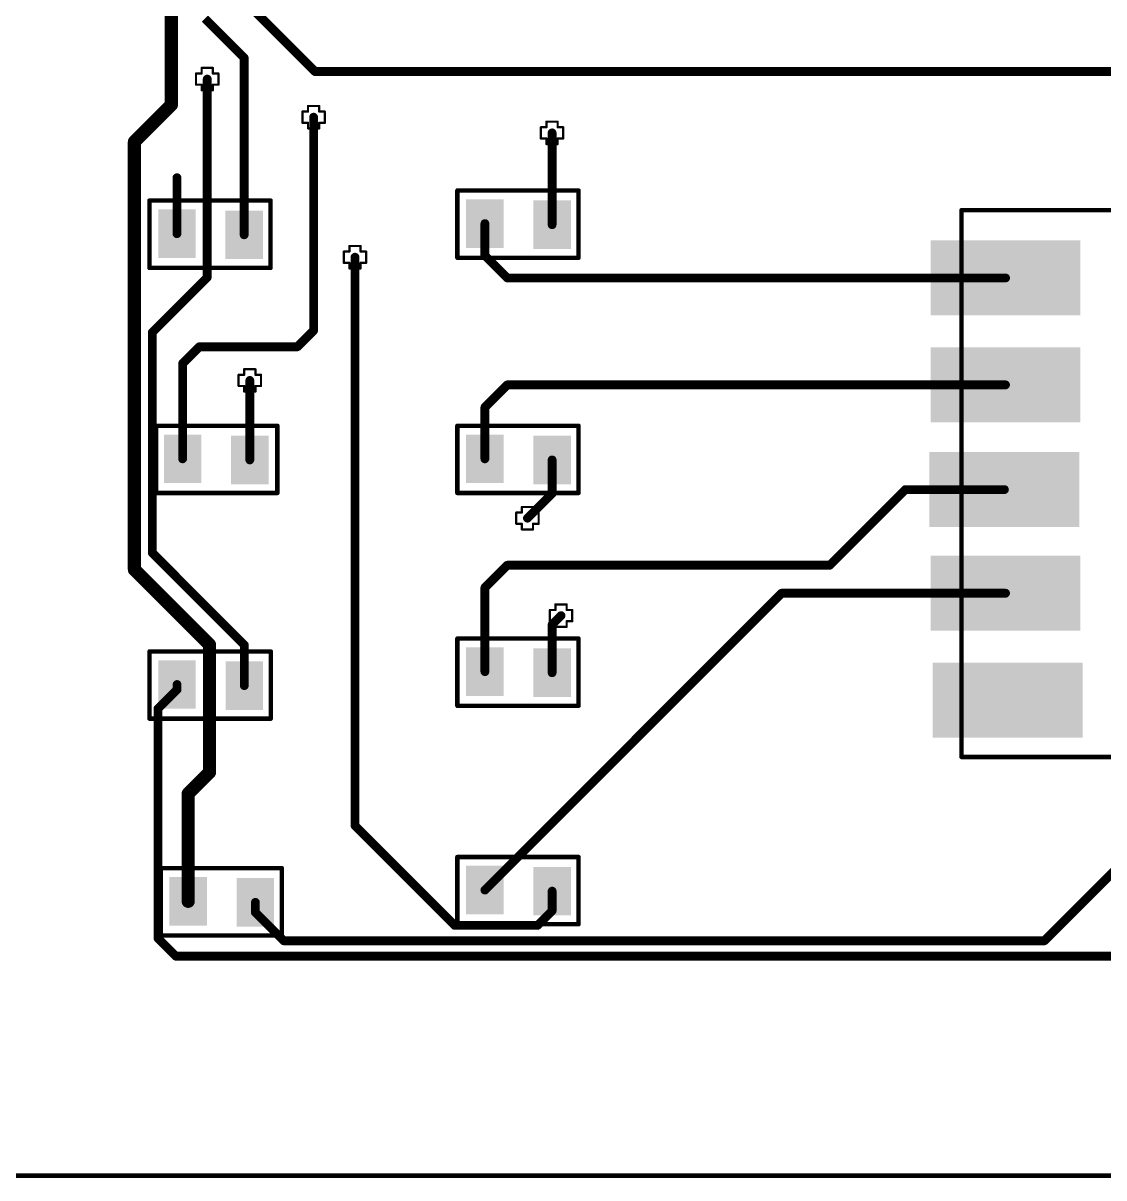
# Paper-space layout 'Лист1' of a CAD drawing. Header units: millimetres. Extents: x 20 to 579, y 6 to 381.
# Drawn here: x 186.31 to 210.83, y 243.34 to 269.53 of the extents above; entities that cross this region are included whole.
import ezdxf

# ---------------------------------------------------------------- set-up
doc = ezdxf.new("R2010")
doc.units = ezdxf.units.MM
for name, color, linetype in [('DrillDrawing', 1, 'Continuous'), ('Mechanical15', 56, 'Continuous'), ('Mechanical2', 216, 'Continuous'), ('TopLayer', 1, 'Continuous')]:
    doc.layers.add(name, color=color, linetype=linetype)

psp = doc.layouts.new('Лист1')

# ---------------------------------------------------------------- hatches: boundary and pattern name
at = {"layer": 'TopLayer'}
for points in [[(197.2096661053076, 265.5334905764511), (197.2096661053076, 264.4334902364511), (196.3596652653076, 264.4334902364511), (196.3596652653076, 265.5334905764511)], [(190.2236501053076, 265.3044841764511), (190.2236501053076, 264.2044838364511), (189.3736492653076, 264.2044838364511), (189.3736492653076, 265.3044841764511)], [(191.7486661053076, 265.2794905764511), (191.7486661053076, 264.1794902364511), (190.8986652653076, 264.1794902364511), (190.8986652653076, 265.2794905764511)], [(198.7346821053076, 265.5084969764511), (198.7346821053076, 264.4084966364511), (197.8846812653076, 264.4084966364511), (197.8846812653076, 265.5084969764511)], [(210.2956660953076, 264.6014883764511), (210.2956660953076, 262.9014892364511), (206.8956652753076, 262.9014892364511), (206.8956652753076, 264.6014883764511)], [(210.2956660953076, 262.1764995764511), (210.2956660953076, 260.4765004364511), (206.8956652753076, 260.4765004364511), (206.8956652753076, 262.1764995764511)], [(189.5016652653076, 259.0994902364511), (189.5016652653076, 260.1994905764511), (190.3516661053076, 260.1994905764511), (190.3516661053076, 259.0994902364511)], [(191.0266812653076, 259.074496636451), (191.0266812653076, 260.1744969764511), (191.8766821053076, 260.1744969764511), (191.8766821053076, 259.074496636451)], [(197.2096661053076, 260.1994905764511), (197.2096661053076, 259.0994902364511), (196.3596652653076, 259.0994902364511), (196.3596652653076, 260.1994905764511)], [(198.7346821053076, 260.1744969764511), (198.7346821053076, 259.074496636451), (197.8846812653076, 259.074496636451), (197.8846812653076, 260.1744969764511)], [(210.2706724953076, 259.8014979764511), (210.2706724953076, 258.1014988364511), (206.8706716753076, 258.1014988364511), (206.8706716753076, 259.8014979764511)], [(210.2956660953076, 257.4514899764511), (210.2956660953076, 255.7514908364511), (206.8956652753076, 255.7514908364511), (206.8956652753076, 257.4514899764511)], [(197.2096661053076, 255.3734905764511), (197.2096661053076, 254.2734902364511), (196.3596652653076, 254.2734902364511), (196.3596652653076, 255.3734905764511)], [(198.7346821053076, 255.3484969764511), (198.7346821053076, 254.2484966364511), (197.8846812653076, 254.2484966364511), (197.8846812653076, 255.3484969764511)], [(190.2266473053076, 255.0814921764511), (190.2266473053076, 253.9814918364511), (189.3766464653076, 253.9814918364511), (189.3766464653076, 255.0814921764511)], [(191.7516633053076, 255.0564985764511), (191.7516633053076, 253.9564982364511), (190.9016624653076, 253.9564982364511), (190.9016624653076, 255.0564985764511)], [(210.3456532953076, 255.0265011764511), (210.3456532953076, 253.3265020364511), (206.9456524753076, 253.3265020364511), (206.9456524753076, 255.0265011764511)], [(197.2096661053076, 250.4204905764511), (197.2096661053076, 249.3204902364511), (196.3596652653076, 249.3204902364511), (196.3596652653076, 250.4204905764511)], [(198.7346821053076, 250.3954969764511), (198.7346821053076, 249.2954966364511), (197.8846812653076, 249.2954966364511), (197.8846812653076, 250.3954969764511)], [(190.4786661053076, 250.1664905764511), (190.4786661053076, 249.0664902364511), (189.6286652653076, 249.0664902364511), (189.6286652653076, 250.1664905764511)], [(192.0036821053076, 250.1414969764511), (192.0036821053076, 249.0414966364511), (191.1536812653076, 249.0414966364511), (191.1536812653076, 250.1414969764511)]]:
    psp.add_hatch(color=256, dxfattribs=at).paths.add_polyline_path(points)

# ---------------------------------------------------------------- linework, layer by layer
at = {"layer": 'DrillDrawing', "const_width": 0.0508}
for points in [[(190.2314656853077, 268.13309040645), (190.2314656853077, 268.3870904064509)], [(190.2314656853077, 268.3870904064509), (190.3584656853081, 268.3870904064509)], [(190.3584656853081, 268.3870904064509), (190.3584656853081, 268.5140904064504)], [(190.3584656853081, 268.5140904064504), (190.6124656853071, 268.5140904064504)], [(190.6124656853071, 268.3870904064509), (190.6124656853071, 268.5140904064504)], [(190.6124656853071, 268.3870904064509), (190.7394656853076, 268.3870904064509)], [(190.7394656853076, 268.13309040645), (190.7394656853076, 268.3870904064509)], [(190.2314656853077, 268.13309040645), (190.3584656853081, 268.13309040645)], [(190.3584656853081, 268.0060904064505), (190.3584656853081, 268.13309040645)], [(190.6124656853071, 268.13309040645), (190.7394656853076, 268.13309040645)], [(190.6124656853071, 268.0060904064505), (190.6124656853071, 268.13309040645)], [(190.3584656853081, 268.0060904064505), (190.6124656853071, 268.0060904064505)], [(192.7714656853086, 267.5234904064503), (192.7714656853086, 267.6504904064507)], [(192.7714656853086, 267.6504904064507), (193.0254656853076, 267.6504904064507)], [(193.0254656853076, 267.5234904064503), (193.0254656853076, 267.6504904064507)], [(192.6444656853082, 267.2694904064504), (192.6444656853082, 267.5234904064503)], [(192.6444656853082, 267.5234904064503), (192.7714656853086, 267.5234904064503)], [(193.0254656853076, 267.5234904064503), (193.1524656853062, 267.5234904064503)], [(193.1524656853062, 267.2694904064504), (193.1524656853062, 267.5234904064503)], [(192.6444656853082, 267.2694904064504), (192.7714656853086, 267.2694904064504)], [(192.7714656853086, 267.1424904064509), (192.7714656853086, 267.2694904064504)], [(192.7714656853086, 267.1424904064509), (193.0254656853076, 267.1424904064509)], [(193.0254656853076, 267.2694904064504), (193.1524656853062, 267.2694904064504)], [(193.0254656853076, 267.1424904064509), (193.0254656853076, 267.2694904064504)], [(198.0546656853066, 266.9138904064505), (198.0546656853066, 267.1678904064504)], [(198.0546656853066, 267.1678904064504), (198.1816656853071, 267.1678904064504)], [(198.1816656853071, 267.1678904064504), (198.1816656853071, 267.2948904064508)], [(198.1816656853071, 267.2948904064508), (198.4356656853079, 267.2948904064508)], [(198.4356656853079, 267.1678904064504), (198.4356656853079, 267.2948904064508)], [(198.4356656853079, 267.1678904064504), (198.5626656853083, 267.1678904064504)], [(198.5626656853083, 266.9138904064505), (198.5626656853083, 267.1678904064504)], [(198.0546656853066, 266.9138904064505), (198.1816656853071, 266.9138904064505)], [(198.1816656853071, 266.7868904064501), (198.1816656853071, 266.9138904064505)], [(198.4356656853079, 266.9138904064505), (198.5626656853083, 266.9138904064505)], [(198.4356656853079, 266.7868904064501), (198.4356656853079, 266.9138904064505)], [(198.1816656853071, 266.7868904064501), (198.4356656853079, 266.7868904064501)], [(193.7112656853069, 264.348490406451), (193.7112656853069, 264.4754904064505)], [(193.7112656853069, 264.4754904064505), (193.9652656853077, 264.4754904064505)], [(193.9652656853077, 264.348490406451), (193.9652656853077, 264.4754904064505)], [(193.5842656853083, 264.0944904064502), (193.5842656853083, 264.348490406451)], [(193.5842656853083, 264.348490406451), (193.7112656853069, 264.348490406451)], [(193.9652656853077, 264.348490406451), (194.0922656853063, 264.348490406451)], [(194.0922656853063, 264.0944904064502), (194.0922656853063, 264.348490406451)], [(193.5842656853083, 264.0944904064502), (193.7112656853069, 264.0944904064502)], [(193.7112656853069, 263.9674904064507), (193.7112656853069, 264.0944904064502)], [(193.7112656853069, 263.9674904064507), (193.9652656853077, 263.9674904064507)], [(193.9652656853077, 264.0944904064502), (194.0922656853063, 264.0944904064502)], [(193.9652656853077, 263.9674904064507), (193.9652656853077, 264.0944904064502)], [(191.324681685307, 261.5544904064511), (191.324681685307, 261.6814904064506)], [(191.324681685307, 261.6814904064506), (191.5786816853079, 261.6814904064506)], [(191.5786816853079, 261.5544904064511), (191.5786816853079, 261.6814904064506)], [(191.1976816853085, 261.3004904064503), (191.1976816853085, 261.5544904064511)], [(191.1976816853085, 261.5544904064511), (191.324681685307, 261.5544904064511)], [(191.5786816853079, 261.5544904064511), (191.7056816853064, 261.5544904064511)], [(191.7056816853064, 261.3004904064503), (191.7056816853064, 261.5544904064511)], [(191.1976816853085, 261.3004904064503), (191.324681685307, 261.3004904064503)], [(191.324681685307, 261.1734904064508), (191.324681685307, 261.3004904064503)], [(191.324681685307, 261.1734904064508), (191.5786816853079, 261.1734904064508)], [(191.5786816853079, 261.3004904064503), (191.7056816853064, 261.3004904064503)], [(191.5786816853079, 261.1734904064508), (191.5786816853079, 261.3004904064503)], [(197.6228656853082, 258.4302904064509), (197.6228656853082, 258.5572904064504)], [(197.6228656853082, 258.5572904064504), (197.8768656853072, 258.5572904064504)], [(197.8768656853072, 258.4302904064509), (197.8768656853072, 258.5572904064504)], [(197.4958656853078, 258.1762904064501), (197.4958656853078, 258.4302904064509)], [(197.4958656853078, 258.4302904064509), (197.6228656853082, 258.4302904064509)], [(197.4958656853078, 258.1762904064501), (197.6228656853082, 258.1762904064501)], [(197.6228656853082, 258.0492904064506), (197.6228656853082, 258.1762904064501)], [(197.8768656853072, 258.4302904064509), (198.0038656853076, 258.4302904064509)], [(197.8768656853072, 258.1762904064501), (198.0038656853076, 258.1762904064501)], [(197.8768656853072, 258.0492904064506), (197.8768656853072, 258.1762904064501)], [(198.0038656853076, 258.1762904064501), (198.0038656853076, 258.4302904064509)], [(197.6228656853082, 258.0492904064506), (197.8768656853072, 258.0492904064506)], [(198.384865685307, 256.2204904064504), (198.384865685307, 256.3474904064508)], [(198.384865685307, 256.3474904064508), (198.6388656853078, 256.3474904064508)], [(198.6388656853078, 256.2204904064504), (198.6388656853078, 256.3474904064508)], [(198.2578656853066, 255.9664904064505), (198.2578656853066, 256.2204904064504)], [(198.2578656853066, 256.2204904064504), (198.384865685307, 256.2204904064504)], [(198.6388656853078, 256.2204904064504), (198.7658656853082, 256.2204904064504)], [(198.7658656853082, 255.9664904064505), (198.7658656853082, 256.2204904064504)], [(198.2578656853066, 255.9664904064505), (198.384865685307, 255.9664904064505)], [(198.384865685307, 255.839490406451), (198.384865685307, 255.9664904064505)], [(198.384865685307, 255.839490406451), (198.6388656853078, 255.839490406451)], [(198.6388656853078, 255.9664904064505), (198.7658656853082, 255.9664904064505)], [(198.6388656853078, 255.839490406451), (198.6388656853078, 255.9664904064505)]]:
    psp.add_lwpolyline(points, dxfattribs=at)
at = {"layer": 'DrillDrawing', "const_width": 0.0254}
for points in [[(190.2187656853084, 268.3870904064509, 1), (190.2441656853071, 268.3870904064509, 1)], [(190.2187656853084, 268.3870904064509, 1), (190.2441656853071, 268.3870904064509, 1)], [(190.345765685307, 268.5140904064504, 1), (190.3711656853075, 268.5140904064504, 1)], [(190.345765685307, 268.5140904064504, 1), (190.3711656853075, 268.5140904064504, 1)], [(190.345765685307, 268.3870904064509, 1), (190.3711656853075, 268.3870904064509, 1)], [(190.345765685307, 268.3870904064509, 1), (190.3711656853075, 268.3870904064509, 1)], [(190.5997656853078, 268.5140904064504, 1), (190.6251656853083, 268.5140904064504, 1)], [(190.5997656853078, 268.5140904064504, 1), (190.6251656853083, 268.5140904064504, 1)], [(190.5997656853078, 268.3870904064509, 1), (190.6251656853083, 268.3870904064509, 1)], [(190.5997656853078, 268.3870904064509, 1), (190.6251656853083, 268.3870904064509, 1)], [(190.7267656853064, 268.3870904064509, 1), (190.7521656853069, 268.3870904064509, 1)], [(190.7267656853064, 268.3870904064509, 1), (190.7521656853069, 268.3870904064509, 1)], [(190.2187656853084, 268.13309040645, 1), (190.2441656853071, 268.13309040645, 1)], [(190.2187656853084, 268.13309040645, 1), (190.2441656853071, 268.13309040645, 1)], [(190.345765685307, 268.13309040645, 1), (190.3711656853075, 268.13309040645, 1)], [(190.345765685307, 268.13309040645, 1), (190.3711656853075, 268.13309040645, 1)], [(190.5997656853078, 268.13309040645, 1), (190.6251656853083, 268.13309040645, 1)], [(190.5997656853078, 268.13309040645, 1), (190.6251656853083, 268.13309040645, 1)], [(190.7267656853064, 268.13309040645, 1), (190.7521656853069, 268.13309040645, 1)], [(190.7267656853064, 268.13309040645, 1), (190.7521656853069, 268.13309040645, 1)], [(190.345765685307, 268.0060904064505, 1), (190.3711656853075, 268.0060904064505, 1)], [(190.345765685307, 268.0060904064505, 1), (190.3711656853075, 268.0060904064505, 1)], [(190.5997656853078, 268.0060904064505, 1), (190.6251656853083, 268.0060904064505, 1)], [(190.5997656853078, 268.0060904064505, 1), (190.6251656853083, 268.0060904064505, 1)], [(192.7587656853075, 267.6504904064507, 1), (192.7841656853079, 267.6504904064507, 1)], [(192.7587656853075, 267.6504904064507, 1), (192.7841656853079, 267.6504904064507, 1)], [(193.0127656853065, 267.6504904064507, 1), (193.0381656853069, 267.6504904064507, 1)], [(193.0127656853065, 267.6504904064507, 1), (193.0381656853069, 267.6504904064507, 1)], [(192.6317656853071, 267.5234904064503, 1), (192.6571656853075, 267.5234904064503, 1)], [(192.6317656853071, 267.5234904064503, 1), (192.6571656853075, 267.5234904064503, 1)], [(192.7587656853075, 267.5234904064503, 1), (192.7841656853079, 267.5234904064503, 1)], [(192.7587656853075, 267.5234904064503, 1), (192.7841656853079, 267.5234904064503, 1)], [(193.0127656853065, 267.5234904064503, 1), (193.0381656853069, 267.5234904064503, 1)], [(193.0127656853065, 267.5234904064503, 1), (193.0381656853069, 267.5234904064503, 1)], [(193.1397656853069, 267.5234904064503, 1), (193.1651656853073, 267.5234904064503, 1)], [(193.1397656853069, 267.5234904064503, 1), (193.1651656853073, 267.5234904064503, 1)], [(192.6317656853071, 267.2694904064504, 1), (192.6571656853075, 267.2694904064504, 1)], [(192.6317656853071, 267.2694904064504, 1), (192.6571656853075, 267.2694904064504, 1)], [(192.7587656853075, 267.2694904064504, 1), (192.7841656853079, 267.2694904064504, 1)], [(192.7587656853075, 267.2694904064504, 1), (192.7841656853079, 267.2694904064504, 1)], [(192.7587656853075, 267.1424904064509, 1), (192.7841656853079, 267.1424904064509, 1)], [(192.7587656853075, 267.1424904064509, 1), (192.7841656853079, 267.1424904064509, 1)], [(193.0127656853065, 267.2694904064504, 1), (193.0381656853069, 267.2694904064504, 1)], [(193.0127656853065, 267.2694904064504, 1), (193.0381656853069, 267.2694904064504, 1)], [(193.0127656853065, 267.1424904064509, 1), (193.0381656853069, 267.1424904064509, 1)], [(193.0127656853065, 267.1424904064509, 1), (193.0381656853069, 267.1424904064509, 1)], [(193.1397656853069, 267.2694904064504, 1), (193.1651656853073, 267.2694904064504, 1)], [(193.1397656853069, 267.2694904064504, 1), (193.1651656853073, 267.2694904064504, 1)], [(198.0419656853073, 267.1678904064504, 1), (198.0673656853078, 267.1678904064504, 1)], [(198.0419656853073, 267.1678904064504, 1), (198.0673656853078, 267.1678904064504, 1)], [(198.1689656853077, 267.2948904064508, 1), (198.1943656853064, 267.2948904064508, 1)], [(198.1689656853077, 267.2948904064508, 1), (198.1943656853064, 267.2948904064508, 1)], [(198.1689656853077, 267.1678904064504, 1), (198.1943656853064, 267.1678904064504, 1)], [(198.1689656853077, 267.1678904064504, 1), (198.1943656853064, 267.1678904064504, 1)], [(198.4229656853086, 267.2948904064508, 1), (198.4483656853072, 267.2948904064508, 1)], [(198.4229656853086, 267.2948904064508, 1), (198.4483656853072, 267.2948904064508, 1)], [(198.4229656853086, 267.1678904064504, 1), (198.4483656853072, 267.1678904064504, 1)], [(198.4229656853086, 267.1678904064504, 1), (198.4483656853072, 267.1678904064504, 1)], [(198.5499656853071, 267.1678904064504, 1), (198.5753656853076, 267.1678904064504, 1)], [(198.5499656853071, 267.1678904064504, 1), (198.5753656853076, 267.1678904064504, 1)], [(198.0419656853073, 266.9138904064505, 1), (198.0673656853078, 266.9138904064505, 1)], [(198.0419656853073, 266.9138904064505, 1), (198.0673656853078, 266.9138904064505, 1)], [(198.1689656853077, 266.9138904064505, 1), (198.1943656853064, 266.9138904064505, 1)], [(198.1689656853077, 266.9138904064505, 1), (198.1943656853064, 266.9138904064505, 1)], [(198.4229656853086, 266.9138904064505, 1), (198.4483656853072, 266.9138904064505, 1)], [(198.4229656853086, 266.9138904064505, 1), (198.4483656853072, 266.9138904064505, 1)], [(198.5499656853071, 266.9138904064505, 1), (198.5753656853076, 266.9138904064505, 1)], [(198.5499656853071, 266.9138904064505, 1), (198.5753656853076, 266.9138904064505, 1)], [(198.1689656853077, 266.7868904064501, 1), (198.1943656853064, 266.7868904064501, 1)], [(198.1689656853077, 266.7868904064501, 1), (198.1943656853064, 266.7868904064501, 1)], [(198.4229656853086, 266.7868904064501, 1), (198.4483656853072, 266.7868904064501, 1)], [(198.4229656853086, 266.7868904064501, 1), (198.4483656853072, 266.7868904064501, 1)], [(193.6985656853076, 264.4754904064505, 1), (193.723965685308, 264.4754904064505, 1)], [(193.6985656853076, 264.4754904064505, 1), (193.723965685308, 264.4754904064505, 1)], [(193.9525656853066, 264.4754904064505, 1), (193.977965685307, 264.4754904064505, 1)], [(193.9525656853066, 264.4754904064505, 1), (193.977965685307, 264.4754904064505, 1)], [(193.5715656853072, 264.348490406451, 1), (193.5969656853076, 264.348490406451, 1)], [(193.5715656853072, 264.348490406451, 1), (193.5969656853076, 264.348490406451, 1)], [(193.6985656853076, 264.348490406451, 1), (193.723965685308, 264.348490406451, 1)], [(193.6985656853076, 264.348490406451, 1), (193.723965685308, 264.348490406451, 1)], [(193.9525656853066, 264.348490406451, 1), (193.977965685307, 264.348490406451, 1)], [(193.9525656853066, 264.348490406451, 1), (193.977965685307, 264.348490406451, 1)], [(194.079565685307, 264.348490406451, 1), (194.1049656853074, 264.348490406451, 1)], [(194.079565685307, 264.348490406451, 1), (194.1049656853074, 264.348490406451, 1)], [(193.5715656853072, 264.0944904064502, 1), (193.5969656853076, 264.0944904064502, 1)], [(193.5715656853072, 264.0944904064502, 1), (193.5969656853076, 264.0944904064502, 1)], [(193.6985656853076, 264.0944904064502, 1), (193.723965685308, 264.0944904064502, 1)], [(193.6985656853076, 264.0944904064502, 1), (193.723965685308, 264.0944904064502, 1)], [(193.6985656853076, 263.9674904064507, 1), (193.723965685308, 263.9674904064507, 1)], [(193.6985656853076, 263.9674904064507, 1), (193.723965685308, 263.9674904064507, 1)], [(193.9525656853066, 264.0944904064502, 1), (193.977965685307, 264.0944904064502, 1)], [(193.9525656853066, 264.0944904064502, 1), (193.977965685307, 264.0944904064502, 1)], [(193.9525656853066, 263.9674904064507, 1), (193.977965685307, 263.9674904064507, 1)], [(193.9525656853066, 263.9674904064507, 1), (193.977965685307, 263.9674904064507, 1)], [(194.079565685307, 264.0944904064502, 1), (194.1049656853074, 264.0944904064502, 1)], [(194.079565685307, 264.0944904064502, 1), (194.1049656853074, 264.0944904064502, 1)], [(191.3119816853077, 261.6814904064506, 1), (191.3373816853082, 261.6814904064506, 1)], [(191.3119816853077, 261.6814904064506, 1), (191.3373816853082, 261.6814904064506, 1)], [(191.5659816853067, 261.6814904064506, 1), (191.5913816853072, 261.6814904064506, 1)], [(191.5659816853067, 261.6814904064506, 1), (191.5913816853072, 261.6814904064506, 1)], [(191.1849816853073, 261.5544904064511, 1), (191.2103816853078, 261.5544904064511, 1)], [(191.1849816853073, 261.5544904064511, 1), (191.2103816853078, 261.5544904064511, 1)], [(191.3119816853077, 261.5544904064511, 1), (191.3373816853082, 261.5544904064511, 1)], [(191.3119816853077, 261.5544904064511, 1), (191.3373816853082, 261.5544904064511, 1)], [(191.5659816853067, 261.5544904064511, 1), (191.5913816853072, 261.5544904064511, 1)], [(191.5659816853067, 261.5544904064511, 1), (191.5913816853072, 261.5544904064511, 1)], [(191.6929816853071, 261.5544904064511, 1), (191.7183816853076, 261.5544904064511, 1)], [(191.6929816853071, 261.5544904064511, 1), (191.7183816853076, 261.5544904064511, 1)], [(191.1849816853073, 261.3004904064503, 1), (191.2103816853078, 261.3004904064503, 1)], [(191.1849816853073, 261.3004904064503, 1), (191.2103816853078, 261.3004904064503, 1)], [(191.3119816853077, 261.3004904064503, 1), (191.3373816853082, 261.3004904064503, 1)], [(191.3119816853077, 261.3004904064503, 1), (191.3373816853082, 261.3004904064503, 1)], [(191.3119816853077, 261.1734904064508, 1), (191.3373816853082, 261.1734904064508, 1)], [(191.3119816853077, 261.1734904064508, 1), (191.3373816853082, 261.1734904064508, 1)], [(191.5659816853067, 261.3004904064503, 1), (191.5913816853072, 261.3004904064503, 1)], [(191.5659816853067, 261.3004904064503, 1), (191.5913816853072, 261.3004904064503, 1)], [(191.5659816853067, 261.1734904064508, 1), (191.5913816853072, 261.1734904064508, 1)], [(191.5659816853067, 261.1734904064508, 1), (191.5913816853072, 261.1734904064508, 1)], [(191.6929816853071, 261.3004904064503, 1), (191.7183816853076, 261.3004904064503, 1)], [(191.6929816853071, 261.3004904064503, 1), (191.7183816853076, 261.3004904064503, 1)], [(197.610165685307, 258.5572904064504, 1), (197.6355656853075, 258.5572904064504, 1)], [(197.610165685307, 258.5572904064504, 1), (197.6355656853075, 258.5572904064504, 1)], [(197.8641656853079, 258.5572904064504, 1), (197.8895656853083, 258.5572904064504, 1)], [(197.8641656853079, 258.5572904064504, 1), (197.8895656853083, 258.5572904064504, 1)], [(197.4831656853084, 258.4302904064509, 1), (197.5085656853071, 258.4302904064509, 1)], [(197.4831656853084, 258.4302904064509, 1), (197.5085656853071, 258.4302904064509, 1)], [(197.4831656853084, 258.1762904064501, 1), (197.5085656853071, 258.1762904064501, 1)], [(197.4831656853084, 258.1762904064501, 1), (197.5085656853071, 258.1762904064501, 1)], [(197.610165685307, 258.4302904064509, 1), (197.6355656853075, 258.4302904064509, 1)], [(197.610165685307, 258.4302904064509, 1), (197.6355656853075, 258.4302904064509, 1)], [(197.610165685307, 258.1762904064501, 1), (197.6355656853075, 258.1762904064501, 1)], [(197.610165685307, 258.1762904064501, 1), (197.6355656853075, 258.1762904064501, 1)], [(197.8641656853079, 258.4302904064509, 1), (197.8895656853083, 258.4302904064509, 1)], [(197.8641656853079, 258.4302904064509, 1), (197.8895656853083, 258.4302904064509, 1)], [(197.8641656853079, 258.1762904064501, 1), (197.8895656853083, 258.1762904064501, 1)], [(197.8641656853079, 258.1762904064501, 1), (197.8895656853083, 258.1762904064501, 1)], [(197.9911656853064, 258.4302904064509, 1), (198.0165656853069, 258.4302904064509, 1)], [(197.9911656853064, 258.4302904064509, 1), (198.0165656853069, 258.4302904064509, 1)], [(197.9911656853064, 258.1762904064501, 1), (198.0165656853069, 258.1762904064501, 1)], [(197.9911656853064, 258.1762904064501, 1), (198.0165656853069, 258.1762904064501, 1)], [(197.610165685307, 258.0492904064506, 1), (197.6355656853075, 258.0492904064506, 1)], [(197.610165685307, 258.0492904064506, 1), (197.6355656853075, 258.0492904064506, 1)], [(197.8641656853079, 258.0492904064506, 1), (197.8895656853083, 258.0492904064506, 1)], [(197.8641656853079, 258.0492904064506, 1), (197.8895656853083, 258.0492904064506, 1)], [(198.3721656853077, 256.3474904064508, 1), (198.3975656853063, 256.3474904064508, 1)], [(198.3721656853077, 256.3474904064508, 1), (198.3975656853063, 256.3474904064508, 1)], [(198.6261656853085, 256.3474904064508, 1), (198.6515656853071, 256.3474904064508, 1)], [(198.6261656853085, 256.3474904064508, 1), (198.6515656853071, 256.3474904064508, 1)], [(198.2451656853073, 256.2204904064504, 1), (198.2705656853077, 256.2204904064504, 1)], [(198.2451656853073, 256.2204904064504, 1), (198.2705656853077, 256.2204904064504, 1)], [(198.3721656853077, 256.2204904064504, 1), (198.3975656853063, 256.2204904064504, 1)], [(198.3721656853077, 256.2204904064504, 1), (198.3975656853063, 256.2204904064504, 1)], [(198.6261656853085, 256.2204904064504, 1), (198.6515656853071, 256.2204904064504, 1)], [(198.6261656853085, 256.2204904064504, 1), (198.6515656853071, 256.2204904064504, 1)], [(198.7531656853071, 256.2204904064504, 1), (198.7785656853075, 256.2204904064504, 1)], [(198.7531656853071, 256.2204904064504, 1), (198.7785656853075, 256.2204904064504, 1)], [(198.2451656853073, 255.9664904064505, 1), (198.2705656853077, 255.9664904064505, 1)], [(198.2451656853073, 255.9664904064505, 1), (198.2705656853077, 255.9664904064505, 1)], [(198.3721656853077, 255.9664904064505, 1), (198.3975656853063, 255.9664904064505, 1)], [(198.3721656853077, 255.9664904064505, 1), (198.3975656853063, 255.9664904064505, 1)], [(198.3721656853077, 255.839490406451, 1), (198.3975656853063, 255.839490406451, 1)], [(198.3721656853077, 255.839490406451, 1), (198.3975656853063, 255.839490406451, 1)], [(198.6261656853085, 255.9664904064505, 1), (198.6515656853071, 255.9664904064505, 1)], [(198.6261656853085, 255.9664904064505, 1), (198.6515656853071, 255.9664904064505, 1)], [(198.6261656853085, 255.839490406451, 1), (198.6515656853071, 255.839490406451, 1)], [(198.6261656853085, 255.839490406451, 1), (198.6515656853071, 255.839490406451, 1)], [(198.7531656853071, 255.9664904064505, 1), (198.7785656853075, 255.9664904064505, 1)], [(198.7531656853071, 255.9664904064505, 1), (198.7785656853075, 255.9664904064505, 1)]]:
    psp.add_lwpolyline(points, format="xyb", close=True, dxfattribs=at)
at = {"layer": 'Mechanical15', "color": 18, "true_color": 0x000000, "const_width": 0.0999998}
psp.add_lwpolyline([(69.792009712467, 243.3935426332775), (239.7068927306673, 243.3935402891077)], dxfattribs=at)
at = {"layer": 'Mechanical2', "const_width": 0.0999998}
for points in [[(189.1736572853069, 263.9794792064506), (189.1736572853069, 265.5044952064502)], [(189.1736572853069, 265.5044952064502), (191.9236644853072, 265.5044952064502)], [(191.9236644853072, 263.9794792064506), (191.9236644853072, 265.5044952064502)], [(196.1596732853077, 264.2084856064505), (196.1596732853077, 265.733501606451)], [(196.1596732853077, 265.733501606451), (198.9096804853061, 265.733501606451)], [(198.9096804853061, 264.2084856064505), (198.9096804853061, 265.733501606451)], [(207.5971916853077, 252.8874516064509), (207.5971916853077, 265.2875284064505)], [(207.5971916853077, 265.2875284064505), (226.597204485307, 265.2875284064505)], [(196.1596732853077, 264.2084856064505), (198.9096804853061, 264.2084856064505)], [(189.1736572853069, 263.9794792064506), (191.9236644853072, 263.9794792064506)], [(189.3266668853075, 258.8744856064507), (189.3266668853075, 260.3995016064503)], [(189.3266668853075, 260.3995016064503), (192.0766740853078, 260.3995016064503)], [(192.0766740853078, 258.8744856064507), (192.0766740853078, 260.3995016064503)], [(196.1596732853077, 258.8744856064507), (196.1596732853077, 260.3995016064503)], [(196.1596732853077, 260.3995016064503), (198.9096804853061, 260.3995016064503)], [(198.9096804853061, 258.8744856064507), (198.9096804853061, 260.3995016064503)], [(189.3266668853075, 258.8744856064507), (192.0766740853078, 258.8744856064507)], [(196.1596732853077, 258.8744856064507), (198.9096804853061, 258.8744856064507)], [(196.1596732853077, 254.0484856064506), (196.1596732853077, 255.5735016064511)], [(196.1596732853077, 255.5735016064511), (198.9096804853061, 255.5735016064511)], [(198.9096804853061, 254.0484856064506), (198.9096804853061, 255.5735016064511)], [(189.1766544853081, 253.7564872064506), (189.1766544853081, 255.2815032064511)], [(189.1766544853081, 255.2815032064511), (191.9266616853083, 255.2815032064511)], [(191.9266616853083, 253.7564872064506), (191.9266616853083, 255.2815032064511)], [(196.1596732853077, 254.0484856064506), (198.9096804853061, 254.0484856064506)], [(189.1766544853081, 253.7564872064506), (191.9266616853083, 253.7564872064506)], [(207.5971916853077, 252.8874516064509), (226.597204485307, 252.8874516064509)], [(196.1596732853077, 249.0954856064502), (196.1596732853077, 250.6205016064507)], [(196.1596732853077, 250.6205016064507), (198.9096804853061, 250.6205016064507)], [(198.9096804853061, 249.0954856064502), (198.9096804853061, 250.6205016064507)], [(189.4286732853061, 248.8414856064503), (189.4286732853061, 250.3665016064508)], [(189.4286732853061, 250.3665016064508), (192.1786804853064, 250.3665016064508)], [(192.1786804853064, 248.8414856064503), (192.1786804853064, 250.3665016064508)], [(196.1596732853077, 249.0954856064502), (198.9096804853061, 249.0954856064502)], [(189.4286732853061, 248.8414856064503), (192.1786804853064, 248.8414856064503)]]:
    psp.add_lwpolyline(points, dxfattribs=at)
at = {"layer": 'Mechanical2', "const_width": 0.0499999}
for points in [[(189.1486586053079, 265.5044952064502, 1), (189.1986559653078, 265.5044952064502, 1)], [(189.1486586053079, 265.5044952064502, 1), (189.1986559653078, 265.5044952064502, 1)], [(191.8986658053063, 265.5044952064502, 1), (191.9486631653081, 265.5044952064502, 1)], [(191.8986658053063, 265.5044952064502, 1), (191.9486631653081, 265.5044952064502, 1)], [(196.1346746053086, 265.733501606451, 1), (196.1846719653067, 265.733501606451, 1)], [(196.1346746053086, 265.733501606451, 1), (196.1846719653067, 265.733501606451, 1)], [(198.8846818053071, 265.733501606451, 1), (198.934679165307, 265.733501606451, 1)], [(198.8846818053071, 265.733501606451, 1), (198.934679165307, 265.733501606451, 1)], [(207.5721930053069, 265.2875284064505, 1), (207.6221903653086, 265.2875284064505, 1)], [(207.5721930053069, 265.2875284064505, 1), (207.6221903653086, 265.2875284064505, 1)], [(196.1346746053086, 264.2084856064505, 1), (196.1846719653067, 264.2084856064505, 1)], [(196.1346746053086, 264.2084856064505, 1), (196.1846719653067, 264.2084856064505, 1)], [(198.8846818053071, 264.2084856064505, 1), (198.934679165307, 264.2084856064505, 1)], [(198.8846818053071, 264.2084856064505, 1), (198.934679165307, 264.2084856064505, 1)], [(189.1486586053079, 263.9794792064506, 1), (189.1986559653078, 263.9794792064506, 1)], [(189.1486586053079, 263.9794792064506, 1), (189.1986559653078, 263.9794792064506, 1)], [(191.8986658053063, 263.9794792064506, 1), (191.9486631653081, 263.9794792064506, 1)], [(191.8986658053063, 263.9794792064506, 1), (191.9486631653081, 263.9794792064506, 1)], [(189.3016682053085, 260.3995016064503, 1), (189.3516655653066, 260.3995016064503, 1)], [(189.3016682053085, 260.3995016064503, 1), (189.3516655653066, 260.3995016064503, 1)], [(192.0516754053069, 260.3995016064503, 1), (192.1016727653068, 260.3995016064503, 1)], [(192.0516754053069, 260.3995016064503, 1), (192.1016727653068, 260.3995016064503, 1)], [(196.1346746053086, 260.3995016064503, 1), (196.1846719653067, 260.3995016064503, 1)], [(196.1346746053086, 260.3995016064503, 1), (196.1846719653067, 260.3995016064503, 1)], [(198.8846818053071, 260.3995016064503, 1), (198.934679165307, 260.3995016064503, 1)], [(198.8846818053071, 260.3995016064503, 1), (198.934679165307, 260.3995016064503, 1)], [(189.3016682053085, 258.8744856064507, 1), (189.3516655653066, 258.8744856064507, 1)], [(189.3016682053085, 258.8744856064507, 1), (189.3516655653066, 258.8744856064507, 1)], [(192.0516754053069, 258.8744856064507, 1), (192.1016727653068, 258.8744856064507, 1)], [(192.0516754053069, 258.8744856064507, 1), (192.1016727653068, 258.8744856064507, 1)], [(196.1346746053086, 258.8744856064507, 1), (196.1846719653067, 258.8744856064507, 1)], [(196.1346746053086, 258.8744856064507, 1), (196.1846719653067, 258.8744856064507, 1)], [(198.8846818053071, 258.8744856064507, 1), (198.934679165307, 258.8744856064507, 1)], [(198.8846818053071, 258.8744856064507, 1), (198.934679165307, 258.8744856064507, 1)], [(196.1346746053086, 255.5735016064511, 1), (196.1846719653067, 255.5735016064511, 1)], [(196.1346746053086, 255.5735016064511, 1), (196.1846719653067, 255.5735016064511, 1)], [(198.8846818053071, 255.5735016064511, 1), (198.934679165307, 255.5735016064511, 1)], [(198.8846818053071, 255.5735016064511, 1), (198.934679165307, 255.5735016064511, 1)], [(189.1516558053072, 255.2815032064511, 1), (189.2016531653071, 255.2815032064511, 1)], [(189.1516558053072, 255.2815032064511, 1), (189.2016531653071, 255.2815032064511, 1)], [(191.9016630053075, 255.2815032064511, 1), (191.9516603653074, 255.2815032064511, 1)], [(191.9016630053075, 255.2815032064511, 1), (191.9516603653074, 255.2815032064511, 1)], [(196.1346746053086, 254.0484856064506, 1), (196.1846719653067, 254.0484856064506, 1)], [(196.1346746053086, 254.0484856064506, 1), (196.1846719653067, 254.0484856064506, 1)], [(198.8846818053071, 254.0484856064506, 1), (198.934679165307, 254.0484856064506, 1)], [(198.8846818053071, 254.0484856064506, 1), (198.934679165307, 254.0484856064506, 1)], [(189.1516558053072, 253.7564872064506, 1), (189.2016531653071, 253.7564872064506, 1)], [(189.1516558053072, 253.7564872064506, 1), (189.2016531653071, 253.7564872064506, 1)], [(191.9016630053075, 253.7564872064506, 1), (191.9516603653074, 253.7564872064506, 1)], [(191.9016630053075, 253.7564872064506, 1), (191.9516603653074, 253.7564872064506, 1)], [(207.5721930053069, 252.8874516064509, 1), (207.6221903653086, 252.8874516064509, 1)], [(207.5721930053069, 252.8874516064509, 1), (207.6221903653086, 252.8874516064509, 1)], [(196.1346746053086, 250.6205016064507, 1), (196.1846719653067, 250.6205016064507, 1)], [(196.1346746053086, 250.6205016064507, 1), (196.1846719653067, 250.6205016064507, 1)], [(198.8846818053071, 250.6205016064507, 1), (198.934679165307, 250.6205016064507, 1)], [(198.8846818053071, 250.6205016064507, 1), (198.934679165307, 250.6205016064507, 1)], [(189.4036746053071, 250.3665016064508, 1), (189.453671965307, 250.3665016064508, 1)], [(189.4036746053071, 250.3665016064508, 1), (189.453671965307, 250.3665016064508, 1)], [(192.1536818053073, 250.3665016064508, 1), (192.2036791653072, 250.3665016064508, 1)], [(192.1536818053073, 250.3665016064508, 1), (192.2036791653072, 250.3665016064508, 1)], [(196.1346746053086, 249.0954856064502, 1), (196.1846719653067, 249.0954856064502, 1)], [(196.1346746053086, 249.0954856064502, 1), (196.1846719653067, 249.0954856064502, 1)], [(198.8846818053071, 249.0954856064502, 1), (198.934679165307, 249.0954856064502, 1)], [(198.8846818053071, 249.0954856064502, 1), (198.934679165307, 249.0954856064502, 1)], [(189.4036746053071, 248.8414856064503, 1), (189.453671965307, 248.8414856064503, 1)], [(189.4036746053071, 248.8414856064503, 1), (189.453671965307, 248.8414856064503, 1)], [(192.1536818053073, 248.8414856064503, 1), (192.2036791653072, 248.8414856064503, 1)], [(192.1536818053073, 248.8414856064503, 1), (192.2036791653072, 248.8414856064503, 1)]]:
    psp.add_lwpolyline(points, format="xyb", close=True, dxfattribs=at)
at = {"layer": 'TopLayer'}
for points, const_width in [([(189.672665685307, 267.6758904064511), (189.672665685307, 270.5714904064509)], 0.2999994), ([(191.1976816853085, 270.1650904064511), (192.931333285308, 268.4314388064506)], 0.1999996), ([(190.4346656853077, 269.6316904064508), (191.3236656853069, 268.7426904064507)], 0.1999996), ([(191.3236656853069, 264.7294904064504), (191.3236656853069, 268.7426904064507)], 0.1999996), ([(192.931333285308, 268.4314388064506), (223.2577140853073, 268.4314388064506)], 0.1999996), ([(190.4854656853086, 263.7642904064508), (190.4854656853086, 268.2600904064504)], 0.1999996), ([(188.8344656853069, 266.837690406451), (189.672665685307, 267.6758904064511)], 0.2999994), ([(192.8984656853072, 262.5577904064505), (192.8984656853072, 267.3964904064508)], 0.1999996), ([(198.3086656853075, 267.0408904064509), (198.3096816853076, 267.0398744064507)], 0.1999996), ([(198.3096816853076, 264.9584968064503), (198.3096816853076, 267.0398744064507)], 0.1999996), ([(188.8344656853069, 257.13489040645), (188.8344656853069, 266.837690406451)], 0.2999994), ([(189.7986496853073, 264.7544840064504), (189.7986496853073, 266.0238744064511)], 0.1999996), ([(196.7846656853062, 264.2594888064507), (196.7846656853062, 264.9834904064503)], 0.1999996), ([(193.8382656853073, 251.3310412064504), (193.8382656853073, 264.2214904064506)], 0.1999996), ([(196.7846656853062, 264.2594888064507), (197.2926656853078, 263.7514888064509)], 0.1999996), ([(189.2408656853067, 262.5196904064508), (190.4854656853086, 263.7642904064508)], 0.1999996), ([(197.2926656853078, 263.7514888064509), (208.5956656853077, 263.7514888064509)], 0.1999996), ([(192.5301656853071, 262.1894904064504), (192.8984656853072, 262.5577904064505)], 0.1999996), ([(189.2408656853067, 257.5158904064504), (189.2408656853067, 262.5196904064508)], 0.1999996), ([(189.9266656853079, 261.8084904064501), (190.3076656853073, 262.1894904064504)], 0.1999996), ([(190.3076656853073, 262.1894904064504), (192.5301656853071, 262.1894904064504)], 0.1999996), ([(189.9266656853079, 259.6494904064505), (189.9266656853079, 261.8084904064501)], 0.1999996), ([(191.4516816853074, 259.6244968064505), (191.4516816853074, 261.4274904064507)], 0.1999996), ([(196.7846656853062, 260.8185000064507), (197.2926656853078, 261.3265000064505)], 0.1999996), ([(197.2926656853078, 261.3265000064505), (208.5956656853077, 261.3265000064505)], 0.1999996), ([(209.477604485307, 248.72042920645), (222.1836496853075, 261.4264744064506)], 0.1999996), ([(196.7846656853062, 259.6494904064505), (196.7846656853062, 260.8185000064507)], 0.1999996), ([(198.3096816853076, 258.8631064064505), (198.3096816853076, 259.6244968064505)], 0.1999996), ([(204.6078656853069, 257.2364904064509), (206.322873685308, 258.951498406451)], 0.1999996), ([(206.322873685308, 258.951498406451), (208.5706720853077, 258.951498406451)], 0.1999996), ([(197.7498656853086, 258.3032904064505), (198.3096816853076, 258.8631064064505)], 0.1999996), ([(189.2408656853067, 257.5158904064504), (191.326662885308, 255.4300932064509)], 0.1999996), ([(188.8344656853069, 257.13489040645), (190.5362656853076, 255.4330904064511)], 0.2999994), ([(196.7846656853062, 256.7284904064502), (197.2926656853078, 257.2364904064509)], 0.1999996), ([(197.2926656853078, 257.2364904064509), (204.6078656853069, 257.2364904064509)], 0.1999996), ([(196.7846656853062, 254.8234904064504), (196.7846656853062, 256.7284904064502)], 0.1999996), ([(196.7846656853062, 249.87049040645), (203.5156656853078, 256.6014904064507)], 0.1999996), ([(203.5156656853078, 256.6014904064507), (208.5956656853077, 256.6014904064507)], 0.1999996), ([(198.3096816853076, 255.8913064064502), (198.5118656853074, 256.0934904064509)], 0.1999996), ([(198.3096816853076, 254.7984968064504), (198.3096816853076, 255.8913064064502)], 0.1999996), ([(190.5362656853076, 252.5374904064504), (190.5362656853076, 255.4330904064511)], 0.2999994), ([(191.326662885308, 254.5064984064504), (191.326662885308, 255.4300932064509)], 0.1999996), ([(189.8016468853084, 254.4170904064506), (189.8016468853084, 254.5314920064504)], 0.1999996), ([(189.3678656853072, 253.9833092064503), (189.8016468853084, 254.4170904064506)], 0.1999996), ([(189.3678656853072, 248.7782904064509), (189.3678656853072, 253.9833092064503)], 0.1999996), ([(190.0536656853064, 252.0548904064501), (190.5362656853076, 252.5374904064504)], 0.2999994), ([(190.0536656853064, 249.616490406451), (190.0536656853064, 252.0548904064501)], 0.2999994), ([(193.8382656853073, 251.3310412064504), (196.0988656853069, 249.0704412064508)], 0.1999996), ([(198.3096816853076, 249.4006412064502), (198.3096816853076, 249.8454968064509)], 0.1999996), ([(191.5786816853079, 249.3624904064502), (191.5786816853079, 249.591496806451)], 0.1999996), ([(191.5786816853079, 249.3624904064502), (192.2207428853062, 248.72042920645)], 0.1999996), ([(197.9794816853073, 249.0704412064508), (198.3096816853076, 249.4006412064502)], 0.1999996), ([(196.0988656853069, 249.0704412064508), (197.9794816853073, 249.0704412064508)], 0.1999996), ([(189.3678656853072, 248.7782904064509), (189.775738885307, 248.3704172064511)], 0.1999996), ([(192.2207428853062, 248.72042920645), (209.477604485307, 248.72042920645)], 0.1999996), ([(189.775738885307, 248.3704172064511), (218.944794085307, 248.3704172064511)], 0.1999996)]:
    psp.add_lwpolyline(points, dxfattribs=dict(at, const_width=const_width))
for points, const_width in [([(191.2736657853084, 268.7426904064507, 1), (191.3736655853072, 268.7426904064507, 1)], 0.0999998), ([(191.2736657853084, 268.7426904064507, 1), (191.3736655853072, 268.7426904064507, 1)], 0.0999998), ([(192.8813333853077, 268.4314388064506, 1), (192.9813331853065, 268.4314388064506, 1)], 0.0999998), ([(192.8813333853077, 268.4314388064506, 1), (192.9813331853065, 268.4314388064506, 1)], 0.0999998), ([(190.4354657853064, 268.2600904064504, 1), (190.5354655853071, 268.2600904064504, 1)], 0.0999998), ([(189.5976671053077, 267.6758904064511, 1), (189.7476642653082, 267.6758904064511, 1)], 0.1499997), ([(189.5976671053077, 267.6758904064511, 1), (189.7476642653082, 267.6758904064511, 1)], 0.1499997), ([(192.8484657853069, 267.3964904064508, 1), (192.9484655853075, 267.3964904064508, 1)], 0.0999998), ([(198.2586657853071, 267.0408904064509, 1), (198.3586655853078, 267.0408904064509, 1)], 0.0999998), ([(198.2596817853073, 267.0398744064507, 1), (198.359681585308, 267.0398744064507, 1)], 0.0999998), ([(198.2596817853073, 267.0398744064507, 1), (198.359681585308, 267.0398744064507, 1)], 0.0999998), ([(188.7594671053075, 266.837690406451, 1), (188.9094642653063, 266.837690406451, 1)], 0.1499997), ([(188.7594671053075, 266.837690406451, 1), (188.9094642653063, 266.837690406451, 1)], 0.1499997), ([(189.748649785307, 266.0238744064511, 1), (189.8486495853076, 266.0238744064511, 1)], 0.0999998), ([(196.7346657853077, 264.9834904064503, 1), (196.8346655853084, 264.9834904064503, 1)], 0.0999998), ([(198.2596817853073, 264.9584968064503, 1), (198.359681585308, 264.9584968064503, 1)], 0.0999998), ([(189.748649785307, 264.7544840064504, 1), (189.8486495853076, 264.7544840064504, 1)], 0.0999998), ([(191.2736657853084, 264.7294904064504, 1), (191.3736655853072, 264.7294904064504, 1)], 0.0999998), ([(193.788265785307, 264.2214904064506, 1), (193.8882655853076, 264.2214904064506, 1)], 0.0999998), ([(196.7346657853077, 264.2594888064507, 1), (196.8346655853084, 264.2594888064507, 1)], 0.0999998), ([(196.7346657853077, 264.2594888064507, 1), (196.8346655853084, 264.2594888064507, 1)], 0.0999998), ([(190.4354657853064, 263.7642904064508, 1), (190.5354655853071, 263.7642904064508, 1)], 0.0999998), ([(190.4354657853064, 263.7642904064508, 1), (190.5354655853071, 263.7642904064508, 1)], 0.0999998), ([(197.2426657853075, 263.7514888064509, 1), (197.3426655853063, 263.7514888064509, 1)], 0.0999998), ([(197.2426657853075, 263.7514888064509, 1), (197.3426655853063, 263.7514888064509, 1)], 0.0999998), ([(208.5456657853074, 263.7514888064509, 1), (208.6456655853062, 263.7514888064509, 1)], 0.0999998), ([(192.8484657853069, 262.5577904064505, 1), (192.9484655853075, 262.5577904064505, 1)], 0.0999998), ([(192.8484657853069, 262.5577904064505, 1), (192.9484655853075, 262.5577904064505, 1)], 0.0999998), ([(189.1908657853082, 262.5196904064508, 1), (189.2908655853071, 262.5196904064508, 1)], 0.0999998), ([(189.1908657853082, 262.5196904064508, 1), (189.2908655853071, 262.5196904064508, 1)], 0.0999998), ([(190.2576657853069, 262.1894904064504, 1), (190.3576655853076, 262.1894904064504, 1)], 0.0999998), ([(190.2576657853069, 262.1894904064504, 1), (190.3576655853076, 262.1894904064504, 1)], 0.0999998), ([(192.4801657853086, 262.1894904064504, 1), (192.5801655853074, 262.1894904064504, 1)], 0.0999998), ([(192.4801657853086, 262.1894904064504, 1), (192.5801655853074, 262.1894904064504, 1)], 0.0999998), ([(189.8766657853075, 261.8084904064501, 1), (189.9766655853082, 261.8084904064501, 1)], 0.0999998), ([(189.8766657853075, 261.8084904064501, 1), (189.9766655853082, 261.8084904064501, 1)], 0.0999998), ([(191.4016817853071, 261.4274904064507, 1), (191.5016815853078, 261.4274904064507, 1)], 0.0999998), ([(197.2426657853075, 261.3265000064505, 1), (197.3426655853063, 261.3265000064505, 1)], 0.0999998), ([(197.2426657853075, 261.3265000064505, 1), (197.3426655853063, 261.3265000064505, 1)], 0.0999998), ([(208.5456657853074, 261.3265000064505, 1), (208.6456655853062, 261.3265000064505, 1)], 0.0999998), ([(196.7346657853077, 260.8185000064507, 1), (196.8346655853084, 260.8185000064507, 1)], 0.0999998), ([(196.7346657853077, 260.8185000064507, 1), (196.8346655853084, 260.8185000064507, 1)], 0.0999998), ([(189.8766657853075, 259.6494904064505, 1), (189.9766655853082, 259.6494904064505, 1)], 0.0999998), ([(191.4016817853071, 259.6244968064505, 1), (191.5016815853078, 259.6244968064505, 1)], 0.0999998), ([(196.7346657853077, 259.6494904064505, 1), (196.8346655853084, 259.6494904064505, 1)], 0.0999998), ([(198.2596817853073, 259.6244968064505, 1), (198.359681585308, 259.6244968064505, 1)], 0.0999998), ([(206.2728737853076, 258.951498406451, 1), (206.3728735853065, 258.951498406451, 1)], 0.0999998), ([(206.2728737853076, 258.951498406451, 1), (206.3728735853065, 258.951498406451, 1)], 0.0999998), ([(208.5206721853074, 258.951498406451, 1), (208.6206719853062, 258.951498406451, 1)], 0.0999998), ([(198.2596817853073, 258.8631064064505, 1), (198.359681585308, 258.8631064064505, 1)], 0.0999998), ([(198.2596817853073, 258.8631064064505, 1), (198.359681585308, 258.8631064064505, 1)], 0.0999998), ([(197.6998657853064, 258.3032904064505, 1), (197.7998655853071, 258.3032904064505, 1)], 0.0999998), ([(189.1908657853082, 257.5158904064504, 1), (189.2908655853071, 257.5158904064504, 1)], 0.0999998), ([(189.1908657853082, 257.5158904064504, 1), (189.2908655853071, 257.5158904064504, 1)], 0.0999998), ([(188.7594671053075, 257.13489040645, 1), (188.9094642653063, 257.13489040645, 1)], 0.1499997), ([(188.7594671053075, 257.13489040645, 1), (188.9094642653063, 257.13489040645, 1)], 0.1499997), ([(197.2426657853075, 257.2364904064509, 1), (197.3426655853063, 257.2364904064509, 1)], 0.0999998), ([(197.2426657853075, 257.2364904064509, 1), (197.3426655853063, 257.2364904064509, 1)], 0.0999998), ([(204.5578657853066, 257.2364904064509, 1), (204.6578655853073, 257.2364904064509, 1)], 0.0999998), ([(204.5578657853066, 257.2364904064509, 1), (204.6578655853073, 257.2364904064509, 1)], 0.0999998), ([(196.7346657853077, 256.7284904064502, 1), (196.8346655853084, 256.7284904064502, 1)], 0.0999998), ([(196.7346657853077, 256.7284904064502, 1), (196.8346655853084, 256.7284904064502, 1)], 0.0999998), ([(203.4656657853075, 256.6014904064507, 1), (203.5656655853081, 256.6014904064507, 1)], 0.0999998), ([(203.4656657853075, 256.6014904064507, 1), (203.5656655853081, 256.6014904064507, 1)], 0.0999998), ([(208.5456657853074, 256.6014904064507, 1), (208.6456655853062, 256.6014904064507, 1)], 0.0999998), ([(198.4618657853071, 256.0934904064509, 1), (198.5618655853077, 256.0934904064509, 1)], 0.0999998), ([(198.2596817853073, 255.8913064064502, 1), (198.359681585308, 255.8913064064502, 1)], 0.0999998), ([(198.2596817853073, 255.8913064064502, 1), (198.359681585308, 255.8913064064502, 1)], 0.0999998), ([(190.4612671053064, 255.4330904064511, 1), (190.611264265307, 255.4330904064511, 1)], 0.1499997), ([(190.4612671053064, 255.4330904064511, 1), (190.611264265307, 255.4330904064511, 1)], 0.1499997), ([(191.2766629853077, 255.4300932064509, 1), (191.3766627853065, 255.4300932064509, 1)], 0.0999998), ([(191.2766629853077, 255.4300932064509, 1), (191.3766627853065, 255.4300932064509, 1)], 0.0999998), ([(196.7346657853077, 254.8234904064504, 1), (196.8346655853084, 254.8234904064504, 1)], 0.0999998), ([(198.2596817853073, 254.7984968064504, 1), (198.359681585308, 254.7984968064504, 1)], 0.0999998), ([(189.7516469853063, 254.5314920064504, 1), (189.8516467853069, 254.5314920064504, 1)], 0.0999998), ([(191.2766629853077, 254.5064984064504, 1), (191.3766627853065, 254.5064984064504, 1)], 0.0999998), ([(189.7516469853063, 254.4170904064506, 1), (189.8516467853069, 254.4170904064506, 1)], 0.0999998), ([(189.7516469853063, 254.4170904064506, 1), (189.8516467853069, 254.4170904064506, 1)], 0.0999998), ([(189.3178657853086, 253.9833092064503, 1), (189.4178655853075, 253.9833092064503, 1)], 0.0999998), ([(189.3178657853086, 253.9833092064503, 1), (189.4178655853075, 253.9833092064503, 1)], 0.0999998), ([(190.4612671053064, 252.5374904064504, 1), (190.611264265307, 252.5374904064504, 1)], 0.1499997), ([(190.4612671053064, 252.5374904064504, 1), (190.611264265307, 252.5374904064504, 1)], 0.1499997), ([(189.9786671053071, 252.0548904064501, 1), (190.1286642653076, 252.0548904064501, 1)], 0.1499997), ([(189.9786671053071, 252.0548904064501, 1), (190.1286642653076, 252.0548904064501, 1)], 0.1499997), ([(193.788265785307, 251.3310412064504, 1), (193.8882655853076, 251.3310412064504, 1)], 0.0999998), ([(193.788265785307, 251.3310412064504, 1), (193.8882655853076, 251.3310412064504, 1)], 0.0999998), ([(196.7346657853077, 249.87049040645, 1), (196.8346655853084, 249.87049040645, 1)], 0.0999998), ([(198.2596817853073, 249.8454968064509, 1), (198.359681585308, 249.8454968064509, 1)], 0.0999998), ([(189.9786671053071, 249.616490406451, 1), (190.1286642653076, 249.616490406451, 1)], 0.1499997), ([(191.5286817853075, 249.591496806451, 1), (191.6286815853082, 249.591496806451, 1)], 0.0999998), ([(191.5286817853075, 249.3624904064502, 1), (191.6286815853082, 249.3624904064502, 1)], 0.0999998), ([(191.5286817853075, 249.3624904064502, 1), (191.6286815853082, 249.3624904064502, 1)], 0.0999998), ([(198.2596817853073, 249.4006412064502, 1), (198.359681585308, 249.4006412064502, 1)], 0.0999998), ([(198.2596817853073, 249.4006412064502, 1), (198.359681585308, 249.4006412064502, 1)], 0.0999998), ([(196.0488657853084, 249.0704412064508, 1), (196.1488655853072, 249.0704412064508, 1)], 0.0999998), ([(196.0488657853084, 249.0704412064508, 1), (196.1488655853072, 249.0704412064508, 1)], 0.0999998), ([(197.929481785307, 249.0704412064508, 1), (198.0294815853076, 249.0704412064508, 1)], 0.0999998), ([(197.929481785307, 249.0704412064508, 1), (198.0294815853076, 249.0704412064508, 1)], 0.0999998), ([(189.3178657853086, 248.7782904064509, 1), (189.4178655853075, 248.7782904064509, 1)], 0.0999998), ([(189.3178657853086, 248.7782904064509, 1), (189.4178655853075, 248.7782904064509, 1)], 0.0999998), ([(192.1707429853077, 248.72042920645, 1), (192.2707427853084, 248.72042920645, 1)], 0.0999998), ([(192.1707429853077, 248.72042920645, 1), (192.2707427853084, 248.72042920645, 1)], 0.0999998), ([(209.4276045853067, 248.72042920645, 1), (209.5276043853073, 248.72042920645, 1)], 0.0999998), ([(209.4276045853067, 248.72042920645, 1), (209.5276043853073, 248.72042920645, 1)], 0.0999998), ([(189.7257389853066, 248.3704172064511, 1), (189.8257387853073, 248.3704172064511, 1)], 0.0999998), ([(189.7257389853066, 248.3704172064511, 1), (189.8257387853073, 248.3704172064511, 1)], 0.0999998)]:
    psp.add_lwpolyline(points, format="xyb", close=True, dxfattribs=dict(at, const_width=const_width))

doc.saveas('drawing.dxf')
